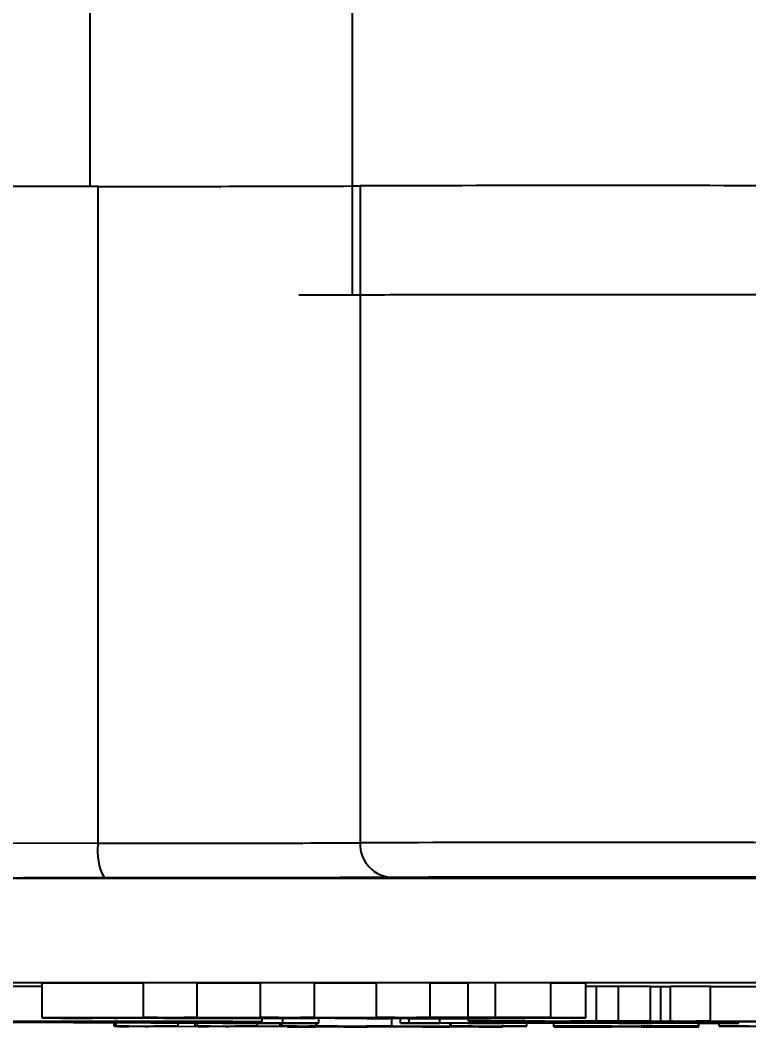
# Model space of a CAD drawing. Header units: millimetres. Extents: x 2016 to 4452, y 736 to 2459.
# Drawn here: x 2979.43 to 3000.5, y 930.79 to 959.91 of the extents above; entities that cross this region are included whole.
import ezdxf

# ---------------------------------------------------------------- set-up
doc = ezdxf.new("R2010")
doc.units = ezdxf.units.MM
doc.layers.add('AM_5', color=3, linetype='Continuous', lineweight=25)
doc.styles.add('SLDTEXTSTYLE1', font='txt.shx', dxfattribs={"width": 0.7, "bigfont": 'gbcbig.shx'})
doc.dimstyles.new('SLDDIMSTYLE12$0', dxfattribs={"dimtxt": 12, "dimasz": 10, "dimexe": 0, "dimexo": 0.0625, "dimgap": 0.875, "dimtad": 1, "dimdec": 1, "dimlfac": 1.8, "dimrnd": 1e-09, "dimzin": 12, "dimdsep": 46, "dimtxsty": 'SLDTEXTSTYLE1', "dimcen": 0.09, "dimdle": 8.16, "dimclrd": 3, "dimclre": 3, "dimadec": 0, "dimazin": 3, "dimtfac": 1, "dimtdec": 1, "dimtofl": 0, "dimtmove": 0, "dimatfit": 3, "dimfxl": 0, "dimfrac": 2, "dimtolj": 1, "dimlwd": 5, "dimlwe": 5, "dimarcsym": 0})

# ---------------------------------------------------------------- blocks, each defined once
blk = doc.blocks.new('*D77')
at = {"layer": 'AM_5', "color": 3, "lineweight": 5, "transparency": 16777216}
blk.add_line((2995.771, 1172.403), (2807.777, 1172.403), dxfattribs=at)
at = {"layer": 'AM_5', "color": 3, "linetype": 'Continuous', "lineweight": 5, "transparency": 16777216}
for p, q in [((2807.777, 1162.403), (2807.777, 940.791)), ((2950.025, 930.791), (2807.777, 930.791))]:
    blk.add_line(p, q, dxfattribs=at)
at = {"layer": 'AM_5', "color": 3, "transparency": 16777216}
for points in [[(2806.111, 1162.403), (2809.444, 1162.403), (2807.777, 1172.403)], [(2806.111, 940.791), (2809.444, 940.791), (2807.777, 930.791)]]:
    blk.add_solid(points, dxfattribs=at)
at = {"layer": 'Defpoints', "color": 0, "transparency": 16777216}
for p in [(2995.833, 1172.403), (2807.777, 930.791), (2950.088, 930.791)]:
    blk.add_point(p, dxfattribs=at)
at = {"layer": 'AM_5', "color": 0, "transparency": 16777216, "insert": (2800.902, 998.073), "char_height": 12, "attachment_point": 5, "rotation": 90, "style": 'SLDTEXTSTYLE1'}
blk.add_mtext('\\A1;245', dxfattribs=at)

msp = doc.modelspace()

# ---------------------------------------------------------------- linework, layer by layer
at = {"color": 7, "linetype": 'Continuous', "lineweight": 25}
for p, q in [((2981.457, 955.099), (2981.457, 986.527)), ((2989.027, 985.789), (2989.027, 951.955)), ((2981.685, 936.099), (2981.685, 955.099)), ((2989.257, 955.113), (2989.257, 936.113)), ((2982.992, 932.055), (2980.064, 932.054)), ((2980.064, 931.054), (2980.064, 932.054)), ((2984.551, 932.06), (2982.992, 932.061)), ((2982.992, 931.061), (2982.992, 932.061)), ((2984.551, 931.06), (2984.551, 932.06)), ((2986.382, 932.056), (2984.551, 932.056)), ((2987.944, 932.061), (2986.382, 932.062)), ((2986.382, 931.062), (2986.382, 932.062)), ((2987.944, 931.061), (2987.944, 932.061)), ((2989.732, 932.057), (2987.944, 932.057)), ((2991.288, 932.062), (2989.732, 932.063)), ((2989.732, 931.063), (2989.732, 932.063)), ((2991.288, 931.062), (2991.288, 932.062)), ((2992.385, 932.058), (2991.288, 932.058)), ((2993.171, 932.061), (2992.385, 932.058)), ((2992.385, 931.058), (2992.385, 932.058)), ((2994.768, 932.058), (2993.171, 932.061)), ((2993.171, 931.061), (2993.171, 932.061)), ((2994.768, 931.058), (2994.768, 932.058)), ((2995.783, 932.051), (2994.768, 932.053)), ((2995.783, 931.051), (2995.783, 932.051)), ((2996.092, 931.954), (2995.783, 931.954)), ((2996.728, 931.955), (2996.092, 931.954)), ((2996.092, 930.954), (2996.092, 931.954)), ((2997.653, 931.953), (2996.728, 931.955)), ((2996.728, 930.955), (2996.728, 931.955)), ((2997.653, 930.953), (2997.653, 931.953)), ((2997.941, 931.946), (2997.653, 931.946)), ((2998.23, 931.95), (2997.941, 931.949)), ((2997.941, 931.949), (2997.941, 930.949)), ((2999.386, 931.954), (2998.23, 931.955)), ((2998.23, 930.955), (2998.23, 931.955)), ((2999.386, 930.954), (2999.386, 931.954)), ((3000.947, 931.95), (2999.386, 931.95)), ((2983.211, 930.894), (2977.644, 930.926)), ((2980.064, 931.054), (2983.536, 931.055)), ((2980.703, 931.053), (2980.064, 931.054)), ((2980.226, 930.926), (2985.292, 930.899)), ((2980.614, 931.043), (2980.614, 931.053)), ((2981.292, 931.053), (2980.703, 931.053)), ((2980.994, 931.044), (2980.994, 931.053)), ((2983.606, 931.054), (2981.292, 931.053)), ((2981.661, 931.049), (2981.661, 931.054)), ((2981.661, 931.049), (2981.934, 931.049)), ((2981.934, 931.049), (2981.934, 931.054)), ((2981.934, 931.049), (2982.075, 931.047)), ((2982.075, 931.047), (2982.075, 931.054)), ((2982.075, 931.047), (2993.849, 931.052)), ((2987.592, 931.048), (2982.147, 931.046)), ((2982.265, 931.045), (2982.265, 931.046)), ((2982.992, 931.061), (2984.551, 931.06)), ((2983.601, 931.043), (2983.601, 931.047)), ((2983.601, 931.043), (2984.636, 931.043)), ((2984.88, 931.051), (2983.929, 931.049)), ((2984.551, 931.06), (2984.158, 931.059)), ((2984.158, 931.059), (2984.42, 931.056)), ((2984.42, 931.056), (2984.42, 931.06)), ((2984.42, 931.056), (2986.94, 931.056)), ((2987.009, 931.056), (2984.489, 931.055)), ((2984.636, 931.043), (2984.636, 931.047)), ((2984.636, 931.043), (2987.972, 931.044)), ((2988.044, 931.043), (2984.708, 931.042)), ((2984.708, 931.042), (2985.573, 931.031)), ((2985.573, 931.031), (2984.715, 931.03)), ((2984.88, 931.051), (2984.88, 931.055)), ((2985.573, 931.031), (2985.573, 931.042)), ((2986.382, 931.062), (2987.944, 931.061)), ((2986.422, 930.943), (2986.422, 931.042)), ((2987.026, 930.897), (2987.026, 931.043)), ((2988.273, 931.052), (2987.32, 931.051)), ((2987.944, 931.061), (2987.538, 931.06)), ((2987.538, 931.06), (2987.823, 931.057)), ((2987.972, 931.044), (2987.592, 931.048)), ((2987.823, 931.057), (2987.823, 931.061)), ((2987.823, 931.057), (2990.274, 931.058)), ((2990.343, 931.057), (2987.893, 931.056)), ((2988.066, 930.897), (2988.066, 931.043)), ((2988.273, 931.052), (2988.273, 931.056)), ((2993.99, 931.051), (2988.476, 931.049)), ((2988.476, 931.049), (2988.856, 931.044)), ((2988.856, 931.044), (2988.856, 931.049)), ((2988.856, 931.044), (2992.123, 931.045)), ((2992.4, 931.045), (2988.928, 931.043)), ((2990.114, 931.03), (2989.161, 931.028)), ((2989.732, 931.063), (2991.288, 931.062)), ((2990.114, 931.03), (2990.114, 931.044)), ((2990.176, 930.81), (2990.176, 931.044)), ((2990.429, 930.896), (2990.429, 931.044)), ((2990.626, 931.035), (2990.626, 931.044)), ((2990.685, 931.035), (2990.626, 931.035)), ((2991.617, 931.053), (2990.669, 931.052)), ((2990.672, 930.896), (2990.672, 931.035)), ((2991.288, 931.062), (2990.885, 931.061)), ((2990.885, 931.061), (2991.16, 931.058)), ((2991.16, 931.058), (2991.16, 931.062)), ((2991.16, 931.058), (2992.385, 931.058)), ((2994.768, 931.058), (2991.229, 931.057)), ((2991.562, 930.898), (2991.562, 931.044)), ((2991.562, 930.898), (2994.714, 930.925)), ((2991.617, 931.053), (2991.617, 931.057)), ((2992.123, 931.045), (2992.123, 931.05)), ((2992.123, 931.045), (2992.619, 931.047)), ((2992.385, 931.058), (2993.171, 931.061)), ((2992.394, 930.954), (2992.394, 931.045)), ((2992.914, 930.952), (2992.394, 930.954)), ((2992.394, 930.954), (2996.092, 930.954)), ((2993.03, 931.037), (2992.4, 931.045)), ((2992.509, 930.935), (2992.509, 930.953)), ((2993.145, 930.933), (2992.509, 930.935)), ((2992.619, 931.047), (2992.619, 931.05)), ((2992.619, 931.047), (2993.862, 931.046)), ((2992.625, 930.946), (2992.625, 930.953)), ((2993.145, 930.945), (2992.625, 930.946)), ((2992.625, 930.946), (2994.59, 930.946)), ((2993.171, 931.061), (2994.768, 931.058)), ((2993.862, 931.046), (2993.33, 931.044)), ((2993.33, 931.044), (2993.959, 931.037)), ((2995.038, 930.922), (2993.342, 930.907)), ((2993.376, 931.047), (2993.99, 931.051)), ((2993.376, 931.047), (2993.376, 931.051)), ((2993.608, 931.047), (2993.376, 931.047)), ((2993.849, 931.052), (2993.849, 931.058)), ((2993.849, 931.052), (2994.332, 931.054)), ((2993.959, 931.037), (2993.959, 931.051)), ((2994.005, 931.036), (2994.005, 931.058)), ((2994.59, 930.953), (2994.301, 930.953)), ((2994.332, 931.054), (2994.332, 931.058)), ((2994.332, 931.054), (2995.783, 931.051)), ((2994.59, 930.945), (2994.532, 930.945)), ((2994.59, 930.946), (2994.59, 930.953)), ((2994.59, 930.937), (2994.59, 930.945)), ((2994.714, 930.925), (2995.925, 930.925)), ((2995.119, 930.922), (2995.038, 930.922)), ((2996.734, 930.907), (2995.119, 930.922)), ((2997.653, 930.953), (2995.341, 930.953)), ((2995.341, 930.953), (2995.341, 930.946)), ((2995.341, 930.946), (2995.977, 930.946)), ((2997.306, 930.945), (2995.341, 930.945)), ((2995.341, 930.945), (2995.341, 930.937)), ((2995.341, 930.937), (2997.306, 930.939)), ((2995.925, 930.925), (2995.925, 930.945)), ((2995.925, 930.925), (2998.996, 930.898)), ((2995.977, 930.946), (2995.977, 930.953)), ((2995.977, 930.946), (2996.497, 930.947)), ((2996.092, 930.954), (2996.728, 930.955)), ((2996.497, 930.947), (2996.497, 930.953)), ((2996.497, 930.947), (2997.306, 930.945)), ((2996.728, 930.955), (2997.653, 930.953)), ((2997.306, 930.946), (2997.306, 930.953)), ((2997.826, 930.945), (2997.306, 930.946)), ((2997.306, 930.946), (3004.298, 930.946)), ((2997.306, 930.945), (2997.306, 930.946)), ((2997.306, 930.939), (2997.306, 930.945)), ((2997.306, 930.939), (2997.364, 930.938)), ((2997.364, 930.946), (2997.364, 930.938)), ((2997.941, 930.94), (2997.884, 930.943)), ((2997.884, 930.943), (2998.635, 930.942)), ((2997.884, 930.929), (2997.884, 930.943)), ((2997.884, 930.929), (2997.941, 930.932)), ((2998.635, 930.93), (2997.884, 930.929)), ((2997.941, 930.949), (2998.288, 930.95)), ((2998.635, 930.948), (2997.941, 930.949)), ((2997.941, 930.932), (2997.941, 930.94)), ((2998.23, 930.955), (2999.386, 930.954)), ((2999.097, 930.949), (2998.635, 930.948)), ((2998.635, 930.942), (2998.635, 930.948)), ((2998.635, 930.942), (3000.311, 930.942)), ((2999.964, 930.941), (2998.635, 930.941)), ((2998.635, 930.941), (2998.635, 930.93)), ((2999.386, 930.954), (2998.982, 930.954)), ((2998.982, 930.954), (2998.982, 930.95)), ((2998.982, 930.95), (3001.004, 930.95)), ((2998.996, 930.898), (2998.996, 930.941)), ((3003.952, 930.949), (2999.097, 930.949)), ((3000.6, 930.945), (2999.213, 930.945)), ((2999.964, 930.931), (2999.964, 930.941)), ((3000.658, 930.932), (2999.964, 930.931)), ((2999.967, 930.896), (2999.967, 930.931)), ((3000.21, 930.896), (3000.21, 930.931)), ((3000.311, 930.942), (3000.6, 930.945)), ((3000.311, 930.942), (3000.311, 930.945)), ((2982.145, 930.812), (2982.145, 930.9)), ((2982.145, 930.812), (2982.205, 930.813)), ((2982.35, 930.812), (2982.145, 930.812)), ((2982.205, 930.813), (2982.205, 930.9)), ((2982.205, 930.813), (2983.993, 930.812)), ((2982.274, 930.794), (2982.274, 930.812)), ((2982.274, 930.794), (2982.579, 930.811)), ((2982.581, 930.793), (2982.274, 930.794)), ((2984.686, 930.805), (2982.581, 930.793)), ((2983.294, 930.811), (2983.039, 930.799)), ((2983.039, 930.799), (2983.141, 930.799)), ((2983.141, 930.799), (2984.817, 930.807)), ((2983.141, 930.799), (2983.141, 930.804)), ((2988.066, 930.894), (2983.211, 930.894)), ((2983.933, 930.812), (2983.779, 930.812)), ((2983.993, 930.812), (2983.933, 930.812)), ((2983.993, 930.812), (2983.993, 930.894)), ((2984.494, 930.811), (2984.494, 930.894)), ((2984.494, 930.811), (2984.553, 930.812)), ((2984.648, 930.811), (2984.494, 930.811)), ((2984.553, 930.812), (2984.553, 930.894)), ((2984.553, 930.812), (2986.289, 930.811)), ((2984.573, 930.793), (2984.788, 930.805)), ((2984.573, 930.793), (2984.573, 930.804)), ((2984.879, 930.793), (2984.573, 930.793)), ((2984.788, 930.805), (2984.686, 930.805)), ((2984.817, 930.807), (2984.927, 930.81)), ((2987.776, 930.809), (2984.879, 930.793)), ((2985.642, 930.81), (2985.366, 930.798)), ((2985.366, 930.798), (2985.468, 930.798)), ((2985.468, 930.798), (2987.41, 930.809)), ((2985.468, 930.798), (2985.468, 930.802)), ((2986.229, 930.811), (2986.077, 930.811)), ((2986.289, 930.811), (2986.229, 930.811)), ((2986.289, 930.811), (2986.289, 930.894)), ((2986.944, 930.81), (2986.944, 930.894)), ((2986.944, 930.81), (2987.004, 930.811)), ((2987.098, 930.81), (2986.944, 930.81)), ((2987.004, 930.811), (2987.004, 930.894)), ((2987.004, 930.811), (2987.99, 930.811)), ((2987.026, 930.897), (2988.066, 930.897)), ((2987.161, 930.792), (2987.161, 930.805)), ((2989.45, 930.791), (2987.161, 930.792)), ((2987.161, 930.792), (2987.19, 930.792)), ((2987.19, 930.792), (2987.19, 930.806)), ((2987.19, 930.792), (2987.45, 930.792)), ((2987.41, 930.809), (2987.457, 930.809)), ((2987.45, 930.792), (2987.45, 930.807)), ((2987.955, 930.793), (2988.604, 930.809)), ((2987.99, 930.811), (2987.99, 930.894)), ((2987.99, 930.811), (2987.991, 930.811)), ((2987.991, 930.894), (2987.991, 930.811)), ((2987.991, 930.811), (2990.176, 930.81)), ((2988.066, 930.897), (2988.066, 930.894)), ((2988.475, 930.81), (2988.271, 930.81)), ((2988.478, 930.81), (2988.475, 930.81)), ((2989.118, 930.801), (2988.787, 930.793)), ((2988.787, 930.793), (2988.792, 930.793)), ((2992.187, 930.8), (2989.118, 930.801)), ((2989.436, 930.809), (2989.145, 930.802)), ((2989.145, 930.802), (2992.214, 930.801)), ((2989.219, 930.792), (2989.219, 930.801)), ((2989.219, 930.792), (2989.479, 930.792)), ((2989.479, 930.792), (2989.45, 930.791)), ((2989.479, 930.792), (2989.479, 930.801)), ((2990.149, 930.81), (2989.941, 930.81)), ((2990.176, 930.81), (2990.149, 930.81)), ((2990.429, 930.895), (2990.429, 930.896)), ((2990.429, 930.896), (2990.672, 930.896)), ((2993.423, 930.895), (2990.429, 930.895)), ((2991.062, 930.791), (2991.062, 930.801)), ((2991.062, 930.791), (2991.091, 930.792)), ((2993.351, 930.79), (2991.062, 930.791)), ((2991.091, 930.792), (2991.091, 930.801)), ((2991.091, 930.792), (2991.351, 930.792)), ((2991.351, 930.792), (2991.351, 930.801)), ((2991.856, 930.792), (2991.856, 930.801)), ((2991.856, 930.792), (2992.187, 930.8)), ((2991.865, 930.809), (2991.865, 930.895)), ((2991.865, 930.809), (2991.892, 930.81)), ((2992.073, 930.809), (2991.865, 930.809)), ((2991.892, 930.81), (2991.892, 930.895)), ((2991.892, 930.81), (2994.077, 930.809)), ((2992.214, 930.801), (2992.505, 930.808)), ((2993.18, 930.906), (2992.452, 930.9)), ((2993.337, 930.808), (2992.688, 930.792)), ((2992.688, 930.792), (2992.693, 930.792)), ((2993.119, 930.791), (2993.119, 930.803)), ((2993.119, 930.791), (2993.38, 930.791)), ((2996.815, 930.906), (2993.18, 930.906)), ((2993.18, 930.896), (2993.18, 930.906)), ((2993.18, 930.896), (2993.423, 930.896)), ((2993.342, 930.907), (2996.734, 930.907)), ((2993.38, 930.791), (2993.351, 930.79)), ((2993.423, 930.896), (2993.423, 930.906)), ((2993.423, 930.896), (2993.423, 930.895)), ((2994.05, 930.809), (2993.842, 930.809)), ((2994.077, 930.809), (2994.05, 930.809)), ((2994.077, 930.809), (2994.077, 930.906)), ((2994.86, 930.809), (2994.86, 930.906)), ((2996.057, 930.809), (2994.86, 930.809)), ((2994.86, 930.809), (2994.86, 930.809)), ((2994.86, 930.809), (2999.052, 930.809)), ((2994.86, 930.791), (2994.86, 930.809)), ((2994.86, 930.79), (2994.86, 930.791)), ((2994.86, 930.791), (2996.057, 930.791)), ((2999.052, 930.79), (2994.86, 930.79)), ((2996.057, 930.791), (2996.057, 930.809)), ((2996.525, 930.792), (2996.525, 930.808)), ((2996.731, 930.896), (2996.731, 930.906)), ((2996.731, 930.895), (2996.731, 930.896)), ((2996.731, 930.896), (2997.054, 930.896)), ((3000.21, 930.895), (2996.731, 930.895)), ((2997.621, 930.899), (2996.815, 930.906)), ((2997.054, 930.896), (2997.054, 930.904)), ((2997.388, 930.808), (2997.388, 930.792)), ((2999.052, 930.809), (2997.856, 930.809)), ((2997.856, 930.791), (2997.856, 930.809)), ((2997.856, 930.791), (2999.052, 930.791)), ((2999.052, 930.809), (2999.052, 930.895)), ((2999.052, 930.809), (2999.052, 930.809)), ((2999.052, 930.791), (2999.052, 930.809)), ((2999.052, 930.791), (2999.052, 930.79)), ((2999.641, 930.81), (2999.641, 930.895)), ((2999.677, 930.809), (2999.641, 930.81)), ((2999.641, 930.81), (3002.062, 930.81)), ((2999.986, 930.809), (2999.677, 930.809)), ((2999.967, 930.896), (3000.21, 930.896)), ((3000.21, 930.896), (3000.21, 930.895)), ((3001.349, 930.792), (3000.498, 930.808))]:
    msp.add_line(p, q, dxfattribs=at)
at = {"color": 7, "linetype": 'Continuous', "lineweight": 25, "flags": 128}
for points in [[(2981.685, 955.099), (2976.359, 955.097), (2971.125, 955.093), (2966.006, 955.089), (2961.026, 955.085), (2956.208, 955.079), (2951.576, 955.073), (2947.149, 955.066), (2942.949, 955.059), (2938.995, 955.051), (2935.306, 955.042), (2931.898, 955.033), (2928.788, 955.024), (2925.989, 955.014), (2923.516, 955.003), (2921.379, 954.992), (2919.588, 954.981)], [(2981.685, 936.099), (2976.426, 936.097), (2971.255, 936.093), (2966.196, 936.09), (2961.272, 936.085), (2956.506, 936.08), (2951.918, 936.074), (2947.529, 936.067), (2943.36, 936.06), (2939.429, 936.052), (2935.754, 936.043), (2932.351, 936.034), (2929.237, 936.025), (2926.424, 936.015), (2923.927, 936.005), (2921.755, 935.995), (2919.92, 935.984), (2918.428, 935.973), (2917.288, 935.961)], [(3024.231, 935.071), (3019.527, 935.075), (3014.706, 935.078), (3009.792, 935.081), (3004.808, 935.083), (2999.781, 935.083), (2994.735, 935.084), (2989.696, 935.083), (2984.688, 935.082), (2979.736, 935.08), (2974.865, 935.077)], [(3000.501, 935.102), (2999.674, 935.099), (2998.597, 935.098), (2997.343, 935.096), (2995.997, 935.096), (2994.651, 935.096), (2993.397, 935.098), (2992.32, 935.099), (2991.494, 935.102), (2990.975, 935.104), (2990.797, 935.107), (2990.975, 935.11), (2991.494, 935.113), (2992.32, 935.115), (2993.397, 935.117), (2994.651, 935.118), (2995.997, 935.118), (2997.343, 935.118), (2998.597, 935.117), (2999.674, 935.115), (3000.501, 935.113)]]:
    msp.add_lwpolyline(points, dxfattribs=at)
at = {"color": 7, "linetype": 'Continuous', "lineweight": 25}
for centre, radius, start, end in [((2982.124, 2830.184), 1875.085, 269.986579, 270.217963), ((2995.997, -1037.19), 1992.314, 89.806162, 90.193839), ((2983.227, 935.857), 1.561, 171.0968, 209.1481), ((2982.124, 2811.185), 1875.085, 269.986579, 270.217963), ((2995.997, -1056.19), 1992.314, 89.806162, 90.193839), ((2990.227, 936.082), 0.971, 178.1826, 267.9964)]:
    msp.add_arc(centre, radius, start, end, dxfattribs=at)
for points, knots in [([(2989.027, 951.955), (2988.706, 951.953), (2988.322, 951.951), (2987.609, 951.949), (2987.491, 951.949)], [0, 0, 0, 0, 0.8349467, 1, 1, 1, 1]), ([(2981.864, 935.097), (2979.368, 935.096), (2974.33, 935.094), (2966.953, 935.088), (2959.711, 935.081), (2952.732, 935.072), (2946.129, 935.062), (2940.036, 935.05), (2934.543, 935.037), (2929.731, 935.023), (2925.669, 935.008), (2922.399, 934.993), (2919.861, 934.977), (2918.798, 934.966), (2918.272, 934.961)], [0, 0, 0, 0, 0.079959, 0.161371, 0.244142, 0.328893, 0.414217, 0.5, 0.585778, 0.671102, 0.755858, 0.838624, 0.920039, 1, 1, 1, 1]), ([(2990.193, 935.112), (2989.802, 935.11), (2989.007, 935.106), (2987.017, 935.102), (2984.604, 935.098), (2982.767, 935.097), (2981.864, 935.097)], [0, 0, 0, 0, 0.245796, 0.5, 0.754204, 1, 1, 1, 1]), ([(3001.801, 935.112), (3001.537, 935.113), (3000.996, 935.115), (2999.578, 935.118), (2997.862, 935.12), (2995.997, 935.121), (2994.133, 935.12), (2992.417, 935.118), (2990.999, 935.115), (2990.457, 935.113), (2990.193, 935.112)], [0, 0, 0, 0, 0.122089, 0.25, 0.377911, 0.5, 0.622089, 0.75, 0.877911, 1, 1, 1, 1]), ([(2927.552, 931.933), (2927.599, 931.937), (2927.706, 931.945), (2928.576, 931.958), (2930.057, 931.971), (2932.232, 931.985), (2935.063, 931.998), (2938.577, 932.011), (2942.731, 932.023), (2947.474, 932.035), (2952.735, 932.045), (2958.427, 932.054), (2964.45, 932.061), (2970.673, 932.067), (2977.039, 932.072), (2983.391, 932.075), (2989.73, 932.077), (2995.997, 932.077), (3002.265, 932.077), (3008.603, 932.075), (3014.956, 932.072), (3021.321, 932.067), (3027.545, 932.061), (3033.567, 932.054), (3039.259, 932.045), (3044.521, 932.035), (3049.264, 932.023), (3053.418, 932.011), (3056.932, 931.998), (3059.763, 931.985), (3061.938, 931.971), (3063.419, 931.958), (3064.29, 931.945), (3064.397, 931.937), (3064.445, 931.933)], [0, 0, 0, 0, 0.023828, 0.053273, 0.084485, 0.115699, 0.147957, 0.180726, 0.213842, 0.247136, 0.28043, 0.313546, 0.346314, 0.378573, 0.409785, 0.440999, 0.470442, 0.499888, 0.529332, 0.558778, 0.58999, 0.621203, 0.653462, 0.68623, 0.719347, 0.752641, 0.785934, 0.819051, 0.851819, 0.884078, 0.915289, 0.946503, 0.975948, 1, 1, 1, 1]), ([(2980.064, 931.958), (2979.957, 931.958), (2979.536, 931.958), (2979.096, 931.958), (2978.768, 931.958)], [0, 0, 0, 0, 0.254888, 1, 1, 1, 1]), ([(2977.143, 930.955), (2977.813, 930.955), (2979.158, 930.955), (2980.966, 930.954), (2982.286, 930.951), (2983.21, 930.948), (2983.517, 930.945), (2983.54, 930.943), (2983.545, 930.942)], [0, 0, 0, 0, 0.196061, 0.394111, 0.547436, 0.700125, 0.928087, 1, 1, 1, 1]), ([(2983.545, 930.942), (2983.515, 930.941), (2983.454, 930.938), (2982.771, 930.934), (2981.423, 930.931), (2979.739, 930.929), (2978.391, 930.928), (2977.613, 930.928), (2977.49, 930.928)], [0, 0, 0, 0, 0.200351, 0.402646, 0.59747, 0.766762, 0.96323, 1, 1, 1, 1]), ([(2978.094, 930.958), (2978.762, 930.958), (2979.997, 930.958), (2981.764, 930.957), (2983.427, 930.956), (2984.947, 930.953), (2986.092, 930.949), (2986.4, 930.946), (2986.418, 930.943), (2986.422, 930.943)], [0, 0, 0, 0, 0.160365, 0.296332, 0.431737, 0.589347, 0.747826, 0.949128, 1, 1, 1, 1]), ([(2986.422, 930.943), (2986.396, 930.941), (2986.335, 930.938), (2985.551, 930.933), (2983.84, 930.929), (2981.991, 930.927), (2980.712, 930.926), (2980.226, 930.926)], [0, 0, 0, 0, 0.183074, 0.416875, 0.642834, 0.864166, 1, 1, 1, 1]), ([(2980.614, 931.043), (2980.618, 931.043), (2980.63, 931.043), (2980.799, 931.044), (2980.933, 931.044), (2980.994, 931.044)], [0, 0, 0, 0, 0.206018, 0.636041, 1, 1, 1, 1]), ([(2981.31, 931.042), (2981.229, 931.042), (2981.079, 931.042), (2980.869, 931.042), (2980.728, 931.042), (2980.636, 931.043), (2980.619, 931.043), (2980.614, 931.043)], [0, 0, 0, 0, 0.281585, 0.522569, 0.762523, 0.925805, 1, 1, 1, 1]), ([(2980.994, 931.044), (2981.121, 931.045), (2981.463, 931.046), (2981.608, 931.047), (2981.647, 931.048), (2981.661, 931.049)], [0, 0, 0, 0, 0.268239, 0.722981, 1, 1, 1, 1]), ([(2982.217, 931.044), (2982.19, 931.043), (2982.137, 931.043), (2981.872, 931.043), (2981.602, 931.042), (2981.363, 931.042), (2981.31, 931.042)], [0, 0, 0, 0, 0.194719, 0.390632, 0.863045, 1, 1, 1, 1]), ([(2982.147, 931.046), (2982.201, 931.046), (2982.269, 931.045), (2982.248, 931.045), (2982.243, 931.045)], [0, 0, 0, 0, 0.784657, 1, 1, 1, 1]), ([(2983.536, 931.055), (2983.478, 931.056), (2983.367, 931.057), (2983.189, 931.059), (2983.058, 931.06), (2982.992, 931.061)], [0, 0, 0, 0, 0.361759, 0.680808, 1, 1, 1, 1]), ([(2984.715, 931.03), (2984.623, 931.031), (2984.437, 931.034), (2984.079, 931.038), (2983.771, 931.041), (2983.601, 931.043)], [0, 0, 0, 0, 0.307881, 0.615778, 1, 1, 1, 1]), ([(2983.929, 931.049), (2983.892, 931.05), (2983.831, 931.051), (2983.715, 931.053), (2983.642, 931.054), (2983.606, 931.054)], [0, 0, 0, 0, 0.437947, 0.718933, 1, 1, 1, 1]), ([(2984.489, 931.055), (2984.52, 931.054), (2984.58, 931.054), (2984.704, 931.052), (2984.812, 931.051), (2984.88, 931.051)], [0, 0, 0, 0, 0.267337, 0.534687, 1, 1, 1, 1]), ([(2986.94, 931.056), (2986.881, 931.057), (2986.769, 931.058), (2986.585, 931.06), (2986.45, 931.062), (2986.382, 931.062)], [0, 0, 0, 0, 0.353076, 0.676475, 1, 1, 1, 1]), ([(2987.32, 931.051), (2987.277, 931.052), (2987.212, 931.053), (2987.099, 931.054), (2987.039, 931.055), (2987.009, 931.056)], [0, 0, 0, 0, 0.499817, 0.749886, 1, 1, 1, 1]), ([(2987.893, 931.056), (2987.923, 931.056), (2987.984, 931.055), (2988.1, 931.054), (2988.207, 931.053), (2988.273, 931.052)], [0, 0, 0, 0, 0.278089, 0.556193, 1, 1, 1, 1]), ([(2989.161, 931.028), (2989.064, 931.03), (2988.869, 931.033), (2988.487, 931.037), (2988.209, 931.041), (2988.044, 931.043)], [0, 0, 0, 0, 0.289421, 0.578839, 1, 1, 1, 1]), ([(2988.928, 931.043), (2989.043, 931.042), (2989.275, 931.039), (2989.652, 931.034), (2989.949, 931.031), (2990.114, 931.03)], [0, 0, 0, 0, 0.3079389, 0.6158743, 1, 1, 1, 1]), ([(2990.274, 931.058), (2990.215, 931.058), (2990.105, 931.06), (2989.925, 931.062), (2989.796, 931.063), (2989.732, 931.063)], [0, 0, 0, 0, 0.361832, 0.680859, 1, 1, 1, 1]), ([(2990.669, 931.052), (2990.629, 931.053), (2990.564, 931.054), (2990.449, 931.055), (2990.378, 931.056), (2990.343, 931.057)], [0, 0, 0, 0, 0.437841, 0.718884, 1, 1, 1, 1]), ([(2990.626, 931.035), (2990.959, 931.035), (2991.531, 931.035), (2992.187, 931.035), (2992.59, 931.036), (2992.798, 931.036), (2992.939, 931.036), (2993.018, 931.036), (2993.049, 931.036), (2993.036, 931.037), (2993.03, 931.037)], [0, 0, 0, 0, 0.358025, 0.615683, 0.704922, 0.795041, 0.841826, 0.888488, 0.9407, 1, 1, 1, 1]), ([(2992.896, 931.032), (2992.864, 931.033), (2992.801, 931.033), (2992.443, 931.034), (2991.736, 931.034), (2991.081, 931.034), (2990.685, 931.035)], [0, 0, 0, 0, 0.10724, 0.21472, 0.525104, 1, 1, 1, 1]), ([(2991.229, 931.057), (2991.258, 931.057), (2991.317, 931.056), (2991.439, 931.055), (2991.548, 931.054), (2991.617, 931.053)], [0, 0, 0, 0, 0.267397, 0.53481, 1, 1, 1, 1]), ([(2992.509, 930.935), (2992.858, 930.936), (2993.381, 930.936), (2994.072, 930.936), (2994.417, 930.937), (2994.59, 930.937)], [0, 0, 0, 0, 0.499885, 0.749929, 1, 1, 1, 1]), ([(2993.959, 931.037), (2993.986, 931.036), (2994.038, 931.036), (2993.897, 931.034), (2993.537, 931.033), (2993.148, 931.033), (2992.896, 931.032)], [0, 0, 0, 0, 0.211302, 0.416468, 0.621501, 1, 1, 1, 1]), ([(2994.301, 930.953), (2994.134, 930.953), (2993.817, 930.953), (2993.353, 930.953), (2993.06, 930.953), (2992.914, 930.952)], [0, 0, 0, 0, 0.35686, 0.67714, 1, 1, 1, 1]), ([(2994.532, 930.945), (2994.365, 930.945), (2994.049, 930.945), (2993.584, 930.945), (2993.292, 930.945), (2993.145, 930.945)], [0, 0, 0, 0, 0.35686, 0.67714, 1, 1, 1, 1]), ([(2997.364, 930.938), (2996.767, 930.938), (2995.747, 930.937), (2994.282, 930.935), (2993.525, 930.934), (2993.145, 930.933)], [0, 0, 0, 0, 0.41234, 0.704495, 1, 1, 1, 1]), ([(2995.783, 931.051), (2995.566, 931.051), (2995.09, 931.051), (2994.358, 931.049), (2993.9, 931.048), (2993.608, 931.047)], [0, 0, 0, 0, 0.234297, 0.511813, 1, 1, 1, 1]), ([(2999.213, 930.945), (2999.046, 930.945), (2998.73, 930.945), (2998.265, 930.945), (2997.973, 930.945), (2997.826, 930.945)], [0, 0, 0, 0, 0.35686, 0.67714, 1, 1, 1, 1]), ([(2998.286, 930.951), (2998.285, 930.951), (2998.283, 930.952), (2998.267, 930.954), (2998.243, 930.955), (2998.23, 930.955)], [0, 0, 0, 0, 0.333361, 0.666606, 1, 1, 1, 1]), ([(2982.579, 930.811), (2982.591, 930.811), (2982.607, 930.812), (2982.559, 930.812), (2982.501, 930.812), (2982.426, 930.812), (2982.374, 930.812), (2982.35, 930.812)], [0, 0, 0, 0, 0.409045, 0.568709, 0.729731, 0.871998, 1, 1, 1, 1]), ([(2983.779, 930.812), (2983.715, 930.812), (2983.615, 930.812), (2983.482, 930.812), (2983.395, 930.811), (2983.328, 930.811), (2983.306, 930.811), (2983.294, 930.811)], [0, 0, 0, 0, 0.286948, 0.445283, 0.603611, 0.766841, 1, 1, 1, 1]), ([(2984.927, 930.81), (2984.934, 930.81), (2984.946, 930.811), (2984.889, 930.811), (2984.792, 930.811), (2984.692, 930.811), (2984.648, 930.811)], [0, 0, 0, 0, 0.280717, 0.477013, 0.764436, 1, 1, 1, 1]), ([(2985.292, 930.899), (2985.463, 930.898), (2985.727, 930.897), (2986.399, 930.897), (2986.805, 930.897), (2987.026, 930.897)], [0, 0, 0, 0, 0.454509, 0.703285, 1, 1, 1, 1]), ([(2986.077, 930.811), (2986.03, 930.811), (2985.954, 930.811), (2985.847, 930.811), (2985.77, 930.811), (2985.698, 930.81), (2985.662, 930.81), (2985.646, 930.81), (2985.642, 930.81)], [0, 0, 0, 0, 0.219728, 0.360437, 0.501962, 0.629609, 0.910972, 1, 1, 1, 1]), ([(2987.452, 930.81), (2987.451, 930.81), (2987.45, 930.81), (2987.408, 930.81), (2987.329, 930.81), (2987.222, 930.81), (2987.139, 930.81), (2987.098, 930.81)], [0, 0, 0, 0, 0.063168, 0.286153, 0.501453, 0.758451, 1, 1, 1, 1]), ([(2987.45, 930.792), (2987.543, 930.792), (2987.672, 930.792), (2987.821, 930.792), (2987.897, 930.793), (2987.94, 930.793), (2987.95, 930.793), (2987.955, 930.793)], [0, 0, 0, 0, 0.3758207, 0.5238074, 0.6720575, 0.8532035, 1, 1, 1, 1]), ([(2988.271, 930.81), (2988.215, 930.81), (2988.109, 930.81), (2987.962, 930.81), (2987.85, 930.809), (2987.801, 930.809), (2987.776, 930.809)], [0, 0, 0, 0, 0.2469872, 0.468153, 0.7284619, 1, 1, 1, 1]), ([(2988.604, 930.809), (2988.604, 930.809), (2988.606, 930.809), (2988.575, 930.809), (2988.523, 930.81), (2988.488, 930.81), (2988.478, 930.81)], [0, 0, 0, 0, 0.177122, 0.589108, 0.884827, 1, 1, 1, 1]), ([(2988.798, 930.793), (2988.811, 930.792), (2988.837, 930.792), (2988.921, 930.792), (2989.048, 930.792), (2989.154, 930.792), (2989.219, 930.792)], [0, 0, 0, 0, 0.204883, 0.408937, 0.643499, 1, 1, 1, 1]), ([(2989.941, 930.81), (2989.871, 930.81), (2989.755, 930.81), (2989.613, 930.809), (2989.521, 930.809), (2989.458, 930.809), (2989.444, 930.809), (2989.436, 930.809)], [0, 0, 0, 0, 0.290077, 0.48445, 0.638173, 0.79153, 1, 1, 1, 1]), ([(2990.672, 930.896), (2990.795, 930.896), (2991.005, 930.896), (2991.261, 930.897), (2991.446, 930.897), (2991.521, 930.898), (2991.553, 930.898), (2991.562, 930.898)], [0, 0, 0, 0, 0.268165, 0.456817, 0.645375, 0.906381, 1, 1, 1, 1]), ([(2991.351, 930.792), (2991.444, 930.792), (2991.573, 930.792), (2991.722, 930.792), (2991.798, 930.792), (2991.841, 930.792), (2991.851, 930.792), (2991.856, 930.792)], [0, 0, 0, 0, 0.375821, 0.523807, 0.672057, 0.853203, 1, 1, 1, 1]), ([(2992.502, 930.808), (2992.502, 930.808), (2992.503, 930.809), (2992.465, 930.809), (2992.402, 930.809), (2992.287, 930.809), (2992.173, 930.809), (2992.09, 930.809), (2992.073, 930.809)], [0, 0, 0, 0, 0.132198, 0.30903, 0.458399, 0.607839, 0.921168, 1, 1, 1, 1]), ([(2992.452, 930.9), (2992.441, 930.9), (2992.42, 930.899), (2992.387, 930.899), (2992.377, 930.899), (2992.371, 930.898)], [0, 0, 0, 0, 0.2502199, 0.5005081, 1, 1, 1, 1]), ([(2992.371, 930.898), (2992.38, 930.898), (2992.394, 930.898), (2992.472, 930.897), (2992.569, 930.897), (2992.723, 930.896), (2992.933, 930.896), (2993.094, 930.896), (2993.18, 930.896)], [0, 0, 0, 0, 0.284135, 0.450473, 0.560568, 0.671794, 0.825494, 1, 1, 1, 1]), ([(2992.699, 930.792), (2992.712, 930.792), (2992.738, 930.792), (2992.822, 930.791), (2992.949, 930.791), (2993.055, 930.791), (2993.119, 930.791)], [0, 0, 0, 0, 0.204883, 0.408937, 0.643499, 1, 1, 1, 1]), ([(2993.842, 930.809), (2993.772, 930.809), (2993.656, 930.809), (2993.514, 930.809), (2993.421, 930.809), (2993.359, 930.808), (2993.345, 930.808), (2993.337, 930.808)], [0, 0, 0, 0, 0.290077, 0.48445, 0.638173, 0.79153, 1, 1, 1, 1]), ([(2996.525, 930.808), (2996.522, 930.808), (2996.517, 930.808), (2996.458, 930.808), (2996.379, 930.809), (2996.243, 930.809), (2996.133, 930.809), (2996.057, 930.809)], [0, 0, 0, 0, 0.250411, 0.398556, 0.54744, 0.686236, 1, 1, 1, 1]), ([(2996.057, 930.791), (2996.146, 930.791), (2996.271, 930.791), (2996.413, 930.791), (2996.486, 930.791), (2996.521, 930.792), (2996.524, 930.792), (2996.525, 930.792)], [0, 0, 0, 0, 0.364031, 0.510061, 0.655864, 0.843841, 1, 1, 1, 1]), ([(2997.054, 930.896), (2997.141, 930.896), (2997.282, 930.896), (2997.45, 930.896), (2997.558, 930.897), (2997.631, 930.897), (2997.682, 930.897), (2997.694, 930.897), (2997.702, 930.898)], [0, 0, 0, 0, 0.25713, 0.418126, 0.515419, 0.613557, 0.771961, 1, 1, 1, 1]), ([(2997.856, 930.809), (2997.786, 930.809), (2997.669, 930.809), (2997.531, 930.809), (2997.447, 930.808), (2997.395, 930.808), (2997.39, 930.808), (2997.388, 930.808)], [0, 0, 0, 0, 0.2944044, 0.4877252, 0.6436082, 0.7993468, 1, 1, 1, 1]), ([(2997.388, 930.792), (2997.391, 930.792), (2997.397, 930.792), (2997.454, 930.791), (2997.549, 930.791), (2997.687, 930.791), (2997.796, 930.791), (2997.856, 930.791)], [0, 0, 0, 0, 0.210223, 0.375759, 0.542534, 0.746796, 1, 1, 1, 1]), ([(2997.702, 930.898), (2997.7, 930.898), (2997.698, 930.898), (2997.682, 930.898), (2997.645, 930.899), (2997.621, 930.899)], [0, 0, 0, 0, 0.25103, 0.502225, 1, 1, 1, 1]), ([(2998.996, 930.898), (2999.038, 930.898), (2999.122, 930.897), (2999.308, 930.897), (2999.569, 930.896), (2999.795, 930.896), (2999.93, 930.896), (2999.967, 930.896)], [0, 0, 0, 0, 0.25387, 0.509596, 0.715202, 0.920342, 1, 1, 1, 1]), ([(3000.498, 930.808), (3000.485, 930.808), (3000.466, 930.809), (3000.384, 930.809), (3000.289, 930.809), (3000.151, 930.809), (3000.047, 930.809), (2999.986, 930.809)], [0, 0, 0, 0, 0.282665, 0.424863, 0.567605, 0.744514, 1, 1, 1, 1])]:
    msp.add_open_spline(points, degree=3, knots=knots, dxfattribs=at)
msp.add_open_spline([(3003.123, 951.955), (3002.798, 951.956), (3002.148, 951.959), (3000.437, 951.963), (2998.368, 951.965), (2996.075, 951.966), (2993.782, 951.965), (2991.714, 951.963), (2990.002, 951.959), (2989.352, 951.956), (2989.027, 951.955)], degree=3, dxfattribs=at)

# ---------------------------------------------------------------- dimensions: what is measured, and where the dimension line sits
at = {"layer": 'AM_5'}
dim = msp.add_linear_dim(base=(2807.777, 930.791), p1=(2995.833, 1172.403), p2=(2950.088, 930.791), angle=90, text='245', dimstyle='SLDDIMSTYLE12$0', override={"dimlfac": 1}, dxfattribs=at)
dim.commit()
dim.dimension.update_dxf_attribs({"geometry": '*D77', "text_midpoint": (2807.777, 998.073), "dimtype": 160})

doc.saveas('drawing.dxf')
